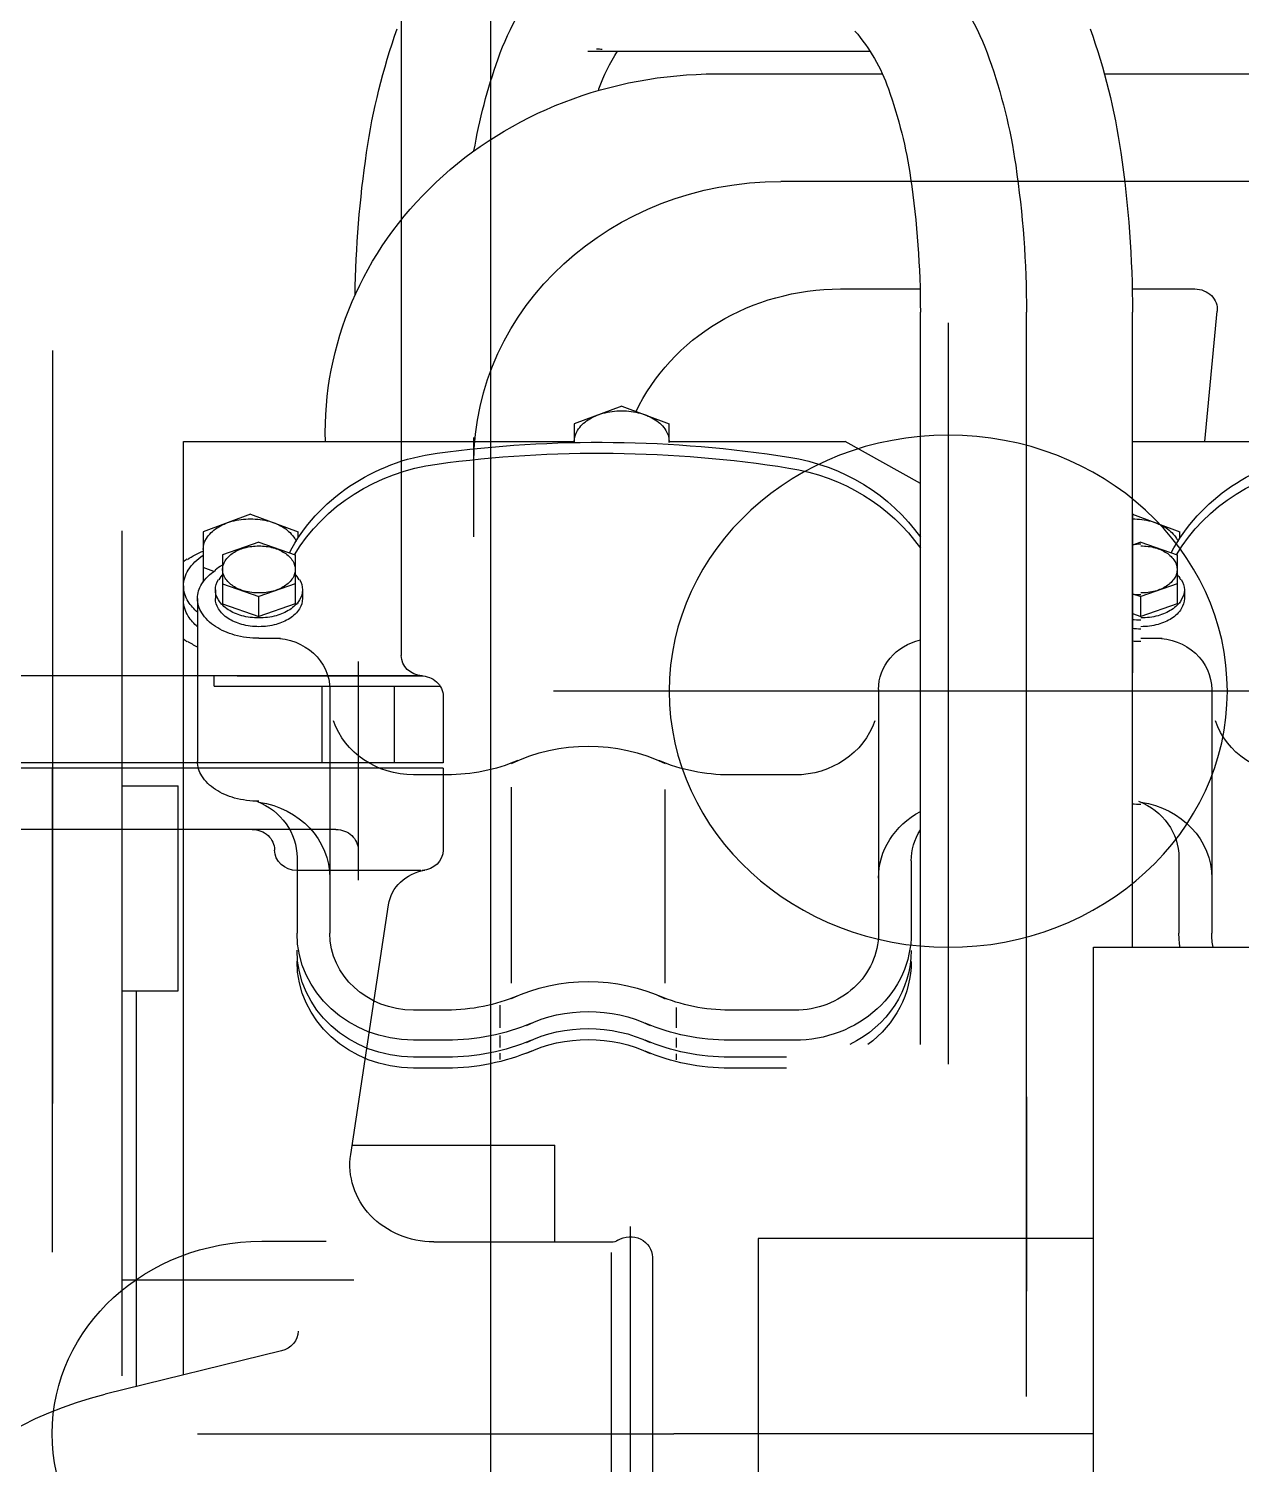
# Model space of a CAD drawing. Header units: millimetres. Extents: x -129 to 3172, y -143 to 919.
# Drawn here: x -51.8197 to -51.6083, y 35.1036 to 35.3538 of the extents above; entities that cross this region are included whole.
import ezdxf

# ---------------------------------------------------------------- set-up
doc = ezdxf.new("R2010")
doc.units = ezdxf.units.MM
doc.header["$LTSCALE"] = 0.1
for name, pattern in [('CENTER', [2, 1.25, -0.25, 0.25, -0.25]), ('CENTER2', [1.125, 0.75, -0.125, 0.125, -0.125]), ('DASHED', [0.75, 0.5, -0.25])]:
    doc.linetypes.add(name, pattern=pattern)
doc.layers.add('E-GENERAL', color=8, linetype='Continuous')

# ---------------------------------------------------------------- blocks, each defined once
blk = doc.blocks.new('AUDIT_I_120515110311-0')
at = {"color": 0}
for points in [[(2.002248993007924, 0.4999973868743838, -0.05539997755449901), (2.005576517139159, 0.492632431304628, -0.0009000682003027), (2.005686578147106, 0.4922910376290023, -0.0334026523157169)], [(1.993003480660718, 0.4235656947848839, -0.0100378947835543), (1.993000000000389, 0.4237390533289729, -0.1332561510788908), (1.993592311336215, 0.4259220427798029, -0.1067562697216357), (1.995489592360169, 0.4279890533289289, -0.0828275296410289), (1.998132695361164, 0.4292664759077526, -0.0713517487531249), (2.001500000000302, 0.4297494609691058, -0.0713517487531202), (2.004867304639446, 0.4292664759077526, -0.0828275296410121), (2.007510407640438, 0.4279890533289289, -0.1067562697216192), (2.009407688664396, 0.4259220427798029, -0.1332561510788481), (2.010000000000218, 0.4237390533289729, -0.1332561510788481)], [(1.993003480660718, 0.4235656947848839, -0.0100378947835543), (1.993000000000389, 0.4237390533289729, -0.1332561510788908), (1.993592311336215, 0.4259220427798029, -0.1067562697216357), (1.995489592360169, 0.4279890533289289, -0.0828275296410289), (1.998132695361164, 0.4292664759077526, -0.0713517487531249), (2.001500000000302, 0.4297494609691058, -0.0713517487531202), (2.004867304639446, 0.4292664759077526, -0.0828275296410121), (2.007510407640438, 0.4279890533289289, -0.1067562697216192), (2.009407688664396, 0.4259220427798029, -0.1332561510788481), (2.010000000000218, 0.4237390533289729, -0.1332561510788481)], [(2.010000000000218, 0.4237390533289729, -0.0100378947835538), (2.009996519339892, 0.4235656947848839, -0.1067562697216194)], [(2.010000000000218, 0.4237390533289729, -0.0100378947835538), (2.009996519339892, 0.4235656947848839, -0.1067562697216194)], [(1.901834009027879, 0.4043108070477503, -0.0335221098749833), (1.902092311336673, 0.40482839981496, -0.1067562697216357), (1.903989592360176, 0.4068954103640863, -0.0828275296410289), (1.90663269536162, 0.40817283294291, -0.0713517487531077), (1.910000000000309, 0.408655818004263, -0.0713517487531202)], [(2.059834009028234, 0.4043108070477503, -0.0335221098749833), (2.06009231133612, 0.40482839981496, -0.1067562697216357), (2.061989592360077, 0.4068954103640863, -0.0828275296410289), (2.064632695361069, 0.40817283294291, -0.0713517487531249), (2.068000000000211, 0.408655818004263, -0.0713517487531202), (2.07136730463935, 0.40817283294291, -0.0828275296410121), (2.074010407640344, 0.4068954103640863, -0.1067562697216192), (2.075907688664301, 0.40482839981496, -0.1332561510788481), (2.076500000000123, 0.4026454103641301, -0.1332561510788481)], [(2.059834009028234, 0.4043108070477503, -0.0335221098749833), (2.06009231133612, 0.40482839981496, -0.1067562697216357), (2.061989592360077, 0.4068954103640863, -0.0828275296410289), (2.064632695361069, 0.40817283294291, -0.0713517487531249), (2.068000000000211, 0.408655818004263, -0.0713517487531202), (2.07136730463935, 0.40817283294291, -0.0828275296410121), (2.074010407640344, 0.4068954103640863, -0.1067562697216192), (2.075907688664301, 0.40482839981496, -0.1332561510788481), (2.076500000000123, 0.4026454103641301, -0.1332561510788481)]]:
    blk.add_lwpolyline(points, format="xyb", dxfattribs=at)
blk = doc.blocks.new('grupo electrogeno')
at = {"layer": 'E-GENERAL'}
for p, q in [((-163.8474861325769, 149.809013657433), (-163.8474861325769, 150.7375850860047)), ((-163.7423697325768, 150.2197279431473), (-163.7423697325768, 149.9831208002903)), ((-163.8008471042572, 150.0338820620091), (-163.8008471042572, 150.1020070620093)), ((-163.8264251552899, 150.0992901149075), (-163.8264251552899, 150.0363514814818)), ((-163.7423697325768, 150.067944562009), (-163.8155447428573, 150.067944562009)), ((-163.7540493325765, 150.0614530236271), (-163.7540493325765, 149.8724088477232)), ((-163.8839505482705, 150.0534774943046), (-163.9147065314789, 150.0610374164246)), ((-163.9092906825767, 149.9907124191519), (-163.9092906825767, 150.0597061829002)), ((-163.9117239325767, 150.0578552762946), (-163.9117239325767, 149.9105338477231)), ((-163.9010176325768, 150.0576726399221), (-163.9010176325768, 149.8949609312464)), ((-163.7540493325765, 150.0092066260864), (-163.7540493325765, 150.0430628089201)), ((-163.8713319825765, 150.0411588477235), (-163.9117239325767, 150.0411588477235)), ((-163.8915639809819, 150.0411196462533), (-163.8717376862059, 150.0411196462533)), ((-163.8873859837817, 150.0343800605381), (-163.8761382467433, 150.0343800605381)), ((-163.7423697325768, 150.0338820620091), (-163.8008471042572, 150.0338820620091)), ((-163.8718673007506, 150.0192271284653), (-163.8652799882319, 149.9757184373661)), ((-163.8716190451167, 150.0175874191523), (-163.8362931825764, 150.0175874191523)), ((-163.8550702253652, 150.0041844910095), (-163.860924011532, 150.0041828152151)), ((-163.8550702253652, 150.0041844910095), (-163.860924011532, 150.0041828152151)), ((-163.7959012325766, 150.0042014296272), (-163.8058252797023, 150.0041985886183)), ((-163.7959012325766, 150.0042014296272), (-163.8058252797023, 150.0041985886183)), ((-163.8550702253652, 150.0022723931516), (-163.860924011532, 150.0022707173577)), ((-163.8550702253652, 150.0022723931516), (-163.860924011532, 150.0022707173577)), ((-163.8458120693955, 150.0026907848704), (-163.8458120693955, 150.0015596466428)), ((-163.8458120693955, 150.0026907848704), (-163.8458120693955, 150.0015596466428)), ((-163.8150785105491, 150.0027521519414), (-163.8150785105491, 150.0016730306768)), ((-163.8150785105491, 150.0027521519414), (-163.8150785105491, 150.0016730306768)), ((-163.7959012325766, 150.0022893317698), (-163.8058252797023, 150.0022864907604)), ((-163.7959012325766, 150.0022893317698), (-163.8058252797023, 150.0022864907604)), ((-163.7676755325766, 149.8742372046144), (-163.7676755325766, 150.0035223609219)), ((-163.8550702253652, 149.9993064516403), (-163.860924011532, 149.999304775846)), ((-163.8550702253652, 149.9993064516403), (-163.860924011532, 149.999304775846)), ((-163.8458120693955, 150.0006044974041), (-163.8458120693955, 149.998499758359)), ((-163.8458120693955, 150.0006044974041), (-163.8458120693955, 149.998499758359)), ((-163.8150785105491, 150.0006044974041), (-163.8150785105491, 149.9988913140553)), ((-163.8150785105491, 150.0006044974041), (-163.8150785105491, 149.9988913140553)), ((-163.7944476215321, 149.9993238063908), (-163.8058252797023, 149.9993205492491)), ((-163.7944476215321, 149.9993238063908), (-163.8058252797023, 149.9993205492491)), ((-163.7725420325767, 150.0000874191518), (-163.7725420325767, 149.8724088477232)), ((-163.8458120693955, 149.9971480071255), (-163.8458120693955, 149.9932144967783)), ((-163.8458120693955, 149.9971480071255), (-163.8458120693955, 149.9932144967783)), ((-163.8150785105491, 149.9971480071255), (-163.8150785105491, 149.9936060524746)), ((-163.8150785105491, 149.9971480071255), (-163.8150785105491, 149.9936060524746)), ((-163.8550684424392, 149.9940653804667), (-163.8609222286059, 149.9940637046724)), ((-163.8550684424392, 149.9940653804667), (-163.8609222286059, 149.9940637046724)), ((-163.7944458386056, 149.9940827352173), (-163.8058234967764, 149.9940794780756)), ((-163.7944458386056, 149.9940827352173), (-163.8058234967764, 149.9940794780756)), ((-163.9117239325767, 149.9907124191519), (-163.9019909325765, 149.9907124191519)), ((-163.9019909325765, 149.9907124191519), (-163.9019909325765, 149.9549981334377)), ((-163.843865469395, 149.9893836330515), (-163.843865469395, 149.9552109668195)), ((-163.843865469395, 149.9893836330515), (-163.843865469395, 149.9552109668195)), ((-163.8170251105486, 149.9893913167818), (-163.8170251105486, 149.9556025225155)), ((-163.8170251105486, 149.9893913167818), (-163.8170251105486, 149.9556025225155)), ((-163.7423697325768, 149.9831208002903), (-163.2995182325769, 149.9831208002903)), ((-163.7355566325767, 149.9831208002903), (-163.7355566325767, 149.8724088477232)), ((-163.8812304435769, 149.9674799403309), (-163.8812304435769, 149.9806708481822)), ((-163.8812304435769, 149.9674799403309), (-163.8812304435769, 149.9806708481822)), ((-163.8755171725769, 149.9381749978956), (-163.8755171725769, 149.9806708481822)), ((-163.8755171725769, 149.9381749978956), (-163.8755171725769, 149.9806708481822)), ((-163.7798417825764, 149.9381749978956), (-163.7798417825764, 149.980689878727)), ((-163.7741285115765, 149.968055995718), (-163.7741285115765, 149.980689878727)), ((-163.7274490435766, 149.9674799403309), (-163.7274490435766, 149.9806708481822)), ((-163.7217357725766, 149.9381749978956), (-163.7217357725766, 149.9806708481822)), ((-163.8851520877414, 149.9661588477236), (-163.8851520877414, 149.9661588477236)), ((-163.8557591825768, 149.9518731334374), (-163.8557591825768, 149.9661588477236)), ((-163.9117239325767, 149.9549981334377), (-163.9019909325765, 149.9549981334377)), ((-163.8550684424392, 149.9530522813328), (-163.8609222286059, 149.9530506055389)), ((-163.8550684424392, 149.9530522813328), (-163.8609222286059, 149.9530506055389)), ((-163.7944458386056, 149.9530696360838), (-163.8058234967764, 149.9530663789417)), ((-163.7944458386056, 149.9530696360838), (-163.8058234967764, 149.9530663789417)), ((-163.9092906825767, 149.9508867048663), (-163.9010176325768, 149.9508867048663)), ((-163.8985843825767, 149.9223016277234), (-163.8985843825767, 149.9507078555827)), ((-163.8985843825767, 149.9223016277234), (-163.8985843825767, 149.9507078555827)), ((-163.8557591825768, 149.9393731334377), (-163.8557591825768, 149.9509802762948)), ((-163.8956950899415, 149.9375874191521), (-163.8956950899415, 149.935801704866)), ((-163.8956950899415, 149.9375874191521), (-163.8562807724744, 149.9375874191521)), ((-163.7043291963743, 149.9384779431473), (-163.8365195210526, 149.9384779431473)), ((-163.8596523825768, 149.935801704866), (-163.9881279825764, 149.935801704866)), ((-163.8916592443029, 149.935801704866), (-163.8596523825768, 149.935801704866)), ((-163.7355566325767, 149.9075169390484), (-163.7355566325767, 149.9352694397895)), ((-163.8630589325765, 149.7099088477234), (-163.8630589325765, 149.9322442408383)), ((-163.8878780825767, 149.9292464264672), (-163.8852501725767, 149.9292464264672)), ((-163.8878780825767, 149.9292464264672), (-163.884145994847, 149.9292464264672)), ((-163.8878780825767, 149.9292464264672), (-163.8867680498543, 149.9292464264672)), ((-163.8878780825767, 149.9292464264672), (-163.8867680498543, 149.9292464264672)), ((-163.8878780825767, 149.9292464264672), (-163.884145994847, 149.9292464264672)), ((-163.8878780825767, 149.9292464264672), (-163.8852501725767, 149.9292464264672)), ((-163.7340966825768, 149.9292464264672), (-163.7314687725768, 149.9292464264672)), ((-163.7340966825768, 149.9292464264672), (-163.7303645948471, 149.9292464264672)), ((-163.7340966825768, 149.9292464264672), (-163.7329866498544, 149.9292464264672)), ((-163.8942045325767, 149.9232486457339), (-163.8878780825767, 149.925458354425)), ((-163.8942045325767, 149.9232486457339), (-163.8878780825767, 149.925458354425)), ((-163.8878780825767, 149.925458354425), (-163.8878780825767, 149.9219859550532)), ((-163.8815516325768, 149.9232486457339), (-163.8878780825767, 149.925458354425)), ((-163.8815516325768, 149.9232486457339), (-163.8878780825767, 149.925458354425)), ((-163.8878780825767, 149.925458354425), (-163.8878780825767, 149.9219859550532)), ((-163.7355566325767, 149.92494842165), (-163.7340966825768, 149.925458354425)), ((-163.7340966825768, 149.925458354425), (-163.7340966825768, 149.9219859550532)), ((-163.7277702325764, 149.9232486457339), (-163.7340966825768, 149.925458354425)), ((-163.9010176325768, 149.9201079944399), (-163.9010176325768, 149.9226333758013)), ((-163.9010176325768, 149.9201079944399), (-163.9010176325768, 149.9226333758013)), ((-163.8954698225766, 149.9207804132703), (-163.8954698225766, 149.9223016277234)), ((-163.8954698225766, 149.9207804132703), (-163.8954698225766, 149.9223016277234)), ((-163.8942045325767, 149.9147254836392), (-163.8942045325767, 149.9232486457339)), ((-163.8942045325767, 149.9147254836392), (-163.8942045325767, 149.9232486457339)), ((-163.8942045325767, 149.919776246362), (-163.8878780825767, 149.9219859550532)), ((-163.8942045325767, 149.919776246362), (-163.8878780825767, 149.9219859550532)), ((-163.8815516325768, 149.919776246362), (-163.8878780825767, 149.9219859550532)), ((-163.8815516325768, 149.919776246362), (-163.8878780825767, 149.9219859550532)), ((-163.8815516325768, 149.9147254836392), (-163.8815516325768, 149.9232486457339)), ((-163.8815516325768, 149.9147254836392), (-163.8815516325768, 149.9232486457339)), ((-163.8810649825767, 149.9232063073588), (-163.8810649825767, 149.9229270818471)), ((-163.8810649825767, 149.9232063073588), (-163.8810649825767, 149.9229270818471)), ((-163.8802863425769, 149.9207804132703), (-163.8802863425769, 149.9223016277234)), ((-163.8802863425769, 149.9207804132703), (-163.8802863425769, 149.9223016277234)), ((-163.7355566325767, 149.9214760222781), (-163.7340966825768, 149.9219859550532)), ((-163.7277702325764, 149.919776246362), (-163.7340966825768, 149.9219859550532)), ((-163.7277702325764, 149.9147254836392), (-163.7277702325764, 149.9232486457339)), ((-163.7272835825768, 149.9232063073588), (-163.7272835825768, 149.9229270818471)), ((-163.7265049425765, 149.9207804132703), (-163.7265049425765, 149.9223016277234)), ((-163.8976110825765, 149.9106962281179), (-163.8976110825765, 149.919443517368)), ((-163.8976110825765, 149.9106962281179), (-163.8976110825765, 149.919443517368)), ((-163.8957444396228, 149.9175919243074), (-163.8976110825765, 149.9168928539553)), ((-163.8957444396228, 149.9175919243074), (-163.8976110825765, 149.9168928539553)), ((-163.8878780825767, 149.9125157749479), (-163.8942045325767, 149.9147254836392)), ((-163.8878780825767, 149.9125157749479), (-163.8942045325767, 149.9147254836392)), ((-163.8878780825767, 149.9125157749479), (-163.8815516325768, 149.9147254836392)), ((-163.8878780825767, 149.9125157749479), (-163.8815516325768, 149.9147254836392)), ((-163.7340966825768, 149.9125157749479), (-163.7277702325764, 149.9147254836392)), ((-163.8810649825767, 149.9118005596763), (-163.8810649825767, 149.9106962281179)), ((-163.8810649825767, 149.9118005596763), (-163.8810649825767, 149.9106962281179)), ((-163.8504060325766, 149.9115842023256), (-163.8504060325766, 149.894248133438)), ((-163.8504060325766, 149.9115842023256), (-163.8504060325766, 149.894248133438)), ((-163.7340966825768, 149.9125157749479), (-163.7355566325767, 149.9130257077231)), ((-163.7272835825768, 149.9118005596763), (-163.7272835825768, 149.9106962281179)), ((-163.8893380325766, 149.9075979151994), (-163.8976110825765, 149.9106962281179)), ((-163.8893380325766, 149.9075979151994), (-163.8976110825765, 149.9106962281179)), ((-163.8893380325766, 149.9075979151994), (-163.8810649825767, 149.9106962281179)), ((-163.8893380325766, 149.9075979151994), (-163.8810649825767, 149.9106962281179)), ((-163.7355566325767, 149.9075979151994), (-163.7272835825768, 149.9106962281179)), ((-163.7725420325767, 149.9022902687026), (-163.7856815825767, 149.8949609312464)), ((-163.9010176325768, 149.8949609312464), (-163.8328866325766, 149.8949609312464)), ((-163.9010176325768, 149.8949609312464), (-163.8328866325766, 149.8949609312464)), ((-163.8328866325766, 149.8918626183279), (-163.8328866325766, 149.8951157156607)), ((-163.8328866325766, 149.8918626183279), (-163.8328866325766, 149.8951157156607)), ((-163.8163405325768, 149.8951157156607), (-163.8163405325768, 149.8918626183279)), ((-163.8163405325768, 149.8951157156607), (-163.8163405325768, 149.8918626183279)), ((-163.8163405325768, 149.8949609312464), (-163.7856815825767, 149.8949609312464)), ((-163.8163405325768, 149.8949609312464), (-163.7856815825767, 149.8949609312464)), ((-163.7355566325767, 149.8949609312464), (-163.6791052325767, 149.8949609312464)), ((-163.7229438100686, 149.8949609312464), (-163.7207766980867, 149.872237975376)), ((-163.8246135825767, 149.8887643054094), (-163.8328866325766, 149.8918626183279)), ((-163.8246135825767, 149.8887643054094), (-163.8328866325766, 149.8918626183279)), ((-163.8246135825767, 149.8887643054094), (-163.8163405325768, 149.8918626183279)), ((-163.8246135825767, 149.8887643054094), (-163.8163405325768, 149.8918626183279)), ((-163.7864770569543, 149.8683552762947), (-163.7725930963761, 149.8683552762947)), ((-163.7355994185179, 149.8683552762947), (-163.724655083285, 149.8683552762947)), ((-163.0897720825767, 149.849605276295), (-163.7968745325768, 149.849605276295)), ((-163.0741995657821, 149.849605276295), (-163.7968745325768, 149.849605276295)), ((-163.8081808277312, 149.8308552762948), (-163.7791641776539, 149.8308552762948)), ((-163.7404604362294, 149.8308552762948), (-163.6301963022868, 149.8308552762948)), ((-163.8305445781884, 149.826873133438), (-163.7813513776827, 149.826873133438))]:
    blk.add_line(p, q, dxfattribs=at)
at = {"layer": 'E-GENERAL', "linetype": 'CENTER2'}
for p, q in [((-163.9238901825765, 150.6362481334376), (-163.9238901825765, 149.9518731334374)), ((-163.9238901825765, 149.9103552762951), (-163.9238901825765, 150.5947302762948)), ((-163.8803440578412, 149.969730276295), (-163.8812588877415, 149.969730276295))]:
    blk.add_line(p, q, dxfattribs=at)
at = {"layer": 'E-GENERAL', "linetype": 'CENTER'}
for p, q in [((-163.8231536325764, 150.0317686360759), (-163.8231536325764, 150.1033179342778)), ((-163.8986194013407, 150.067944562009), (-163.8155447428573, 150.067944562009)), ((-163.8705525877415, 149.9505985818788), (-163.8705525877415, 149.9714322111928)), ((-163.8705525877415, 149.9332944598387), (-163.8705525877415, 149.9541280891531)), ((-163.9238901825765, 149.6541052762949), (-163.9238901825765, 149.9509802762948))]:
    blk.add_line(p, q, dxfattribs=at)
at = {"layer": 'E-GENERAL', "linetype": 'Continuous'}
for p, q in [((-163.8192604325765, 150.0371409905806), (-163.8192604325765, 150.0987481334377)), ((-163.8574066088081, 150.0344624191519), (-163.8263817034849, 150.0344624191519)), ((-163.8362931825764, 150.0344624191519), (-163.8362931825764, 150.0175874191523)), ((-163.8596523825768, 149.969730276295), (-163.8812588877415, 149.969730276295)), ((-163.8744457877419, 149.9625874191523), (-163.9733345774116, 149.9625874191523)), ((-163.8557591825768, 149.9518731334374), (-163.9918027477555, 149.9518731334374)), ((-163.8557591825768, 149.9518731334374), (-163.9918027477555, 149.9518731334374)), ((-163.8557591825768, 149.9509802762948), (-163.9918027477555, 149.9509802762948))]:
    blk.add_line(p, q, dxfattribs=at)
at = {"layer": 'E-GENERAL', "linetype": 'DASHED'}
for p, q in [((-163.8768790377415, 149.9509802762948), (-163.8768790377415, 149.9375874191521)), ((-163.8642261377416, 149.9509802762948), (-163.8642261377416, 149.9375874191521))]:
    blk.add_line(p, q, dxfattribs=at)
at = {"layer": 'E-GENERAL'}
for centre, major_axis, ratio, start_param, end_param in [((-163.8985843825767, 150.116233177927), (0.0622911999999758, 3.739999999999965e-14), 0.9173503984970456, 3.141592653589139, 4.450589592638134), ((-163.8873859837817, 150.0679033827021), (-0.0365436393977632, 2.9e-14), 0.9173503984967024, -1.570796326794166, 1.570796326795625), ((-163.8849581825766, 150.050027759211), (0.0038932000000216, 9.24e-14), 0.9173503984910446, -2.5864e-11, 1.308996939025409), ((-163.8231536325764, 150.0371409905806), (-0.0038931999999932, 9.11e-14), 0.9173503984964556, 0.9851107833880725, 3.141592653615301), ((-163.8574066088081, 150.0210695620092), (0.0145994999999751, 8.519999999999999e-14), 0.9173503984988588, 1.570796326789543, 3.279598677178722), ((-163.8263817034849, 150.0326767048662), (0.0013158984249033, 0.0013158984249033), 0.9999999999717822, 0.1593444436269714, 0.7853981634115571), ((-163.8609176725766, 149.9855488875513), (0.0203127710000217, 8.7e-15), 0.9173503984952178, 1.571108394213183, 3.141592653589325), ((-163.8609176725766, 149.9855488875513), (0.0203127710000217, 8.7e-15), 0.9173503984952178, 1.571108394213183, 3.141592653589325), ((-163.855059330381, 149.9721577068546), (0.0349122709997152, 6.868e-13), 0.9173503985042192, 1.135863864518261, 1.571108394195847), ((-163.855059330381, 149.9721577068546), (0.0349122709997152, 6.868e-13), 0.9173503985042192, 1.135863864518261, 1.571108394195847), ((-163.8058143847177, 149.9721718044634), (-0.0349122709998997, 6.787999999999997e-13), 0.917350398499369, -1.570484259358063, -1.135239729562244), ((-163.8058143847177, 149.9721718044634), (-0.0349122709998997, 6.787999999999997e-13), 0.917350398499369, -1.570484259358063, -1.135239729562244), ((-163.8609176725766, 149.9836367896935), (0.0203127710000217, 8.7e-15), 0.9173503984952178, 1.571108394213183, 3.141592653589325), ((-163.8609176725766, 149.9836367896935), (0.0203127710000217, 8.7e-15), 0.9173503984952178, 1.571108394213183, 3.141592653589325), ((-163.855059330381, 149.9702456089972), (0.0349122710000166, 3.021000000000002e-13), 0.9173503984962992, 1.135863864532379, 1.571108394205948), ((-163.855059330381, 149.9702456089972), (0.0349122710000166, 3.021000000000002e-13), 0.9173503984962992, 1.135863864532379, 1.571108394205948), ((-163.830453382577, 150.0207415551405), (-0.0234857289999767, 1.73e-13), 0.9173503984983238, 1.093551307462425, 2.048665481215329), ((-163.830453382577, 150.0207415551405), (-0.0234857289999767, 1.73e-13), 0.9173503984983238, 1.093551307462425, 2.048665481215329), ((-163.8058143847177, 149.9702597066059), (0.03491227100020099, 5.19e-13), 0.9173503984922688, 1.571108394200251, 2.00635292399206), ((-163.8058143847177, 149.9702597066059), (0.03491227100020099, 5.19e-13), 0.9173503984922688, 1.571108394200251, 2.00635292399206), ((-163.8609176725766, 149.9806708481822), (-0.0203127710000217, 6.559999999999999e-14), 0.9173503984966171, -1.570484259373252, 3.5212e-12), ((-163.8609176725766, 149.9806708481822), (-0.0203127710000217, 6.559999999999999e-14), 0.9173503984966171, -1.570484259373252, 3.5212e-12), ((-163.855059330381, 149.9672796674854), (-0.034912271000318, 8.937000000000001e-13), 0.9173503984891922, 4.277456518157602, 4.712701047827164), ((-163.855059330381, 149.9672796674854), (-0.034912271000318, 8.937000000000001e-13), 0.9173503984891922, 4.277456518157602, 4.712701047827164), ((-163.855059330381, 149.9672796674854), (-0.034912271000318, 8.937000000000001e-13), 0.9173503984891922, 4.277456518157602, 4.712701047827164), ((-163.855059330381, 149.9672796674854), (-0.034912271000318, 8.937000000000001e-13), 0.9173503984891922, 4.277456518157602, 4.712701047827164), ((-163.830453382577, 150.0188294572831), (-0.0234857289999767, 1.73e-13), 0.9173503984983238, 1.093551307462425, 2.048665481215329), ((-163.830453382577, 150.0188294572831), (-0.0234857289999767, 1.73e-13), 0.9173503984983238, 1.093551307462425, 2.048665481215329), ((-163.8058143847177, 149.9672937650943), (0.0349122710001867, 5.203e-13), 0.9173503984918296, 1.571108394200216, 2.006352923992213), ((-163.8058143847177, 149.9672937650943), (0.0349122710001867, 5.203e-13), 0.9173503984918296, 1.571108394200216, 2.006352923992213), ((-163.7944412825767, 149.980689878727), (-0.0203127710000217, 4.74e-14), 0.9173503984952178, 3.141592653592335, 4.712701047805508), ((-163.7944412825767, 149.9836558202384), (-0.0203127710000217, 1.919e-13), 0.91735039849726, 3.141592653600087, 4.221280783222352), ((-163.7944412825767, 149.985567918096), (-0.0203127710000217, 2.401e-13), 0.9173503984967252, 3.141592653602678, 4.034976279638865), ((-163.830453382577, 150.0158635157714), (0.0234857290000272, 2.24e-14), 0.9173503984951393, 4.235143961045699, 5.190258134796374), ((-163.830453382577, 150.0158635157714), (0.0234857290000272, 2.24e-14), 0.9173503984951393, 4.235143961045699, 5.190258134796374), ((-163.8609176725766, 149.9806708481822), (-0.0145995000000028, 4.749999999999999e-14), 0.9173503984973066, -1.570484259372479, 3.5456e-12), ((-163.8609176725766, 149.9806708481822), (-0.0145995000000028, 4.749999999999999e-14), 0.9173503984973066, -1.570484259372479, 3.5456e-12), ((-163.855059330381, 149.9672796674854), (-0.0291990000001695, 3.933e-13), 0.9173503984921536, 4.277456518144384, 4.7127010478155), ((-163.855059330381, 149.9672796674854), (-0.0291990000001695, 3.933e-13), 0.9173503984921536, 4.277456518144384, 4.7127010478155), ((-163.8058143847177, 149.9672937650943), (0.0291990000000802, 1.317e-13), 0.9173503984939873, 1.571108394210186, 2.006352924003053), ((-163.8058143847177, 149.9672937650943), (0.0291990000000802, 1.317e-13), 0.9173503984939873, 1.571108394210186, 2.006352924003053), ((-163.7944412825767, 149.980689878727), (0.0145995000000028, 1.345e-13), 0.91735039849536, -1.00391e-11, 1.571108394203929), ((-163.830453382577, 150.0158635157714), (-0.0291990000000381, 4.609999999999997e-14), 0.9173503984953448, 1.09355130745781, 2.048665481208542), ((-163.830453382577, 150.0158635157714), (-0.0291990000000381, 4.609999999999997e-14), 0.9173503984953448, 1.09355130745781, 2.048665481208542), ((-163.7071362725768, 149.9806708481822), (-0.0203127709999933, 1.1775e-12), 0.9173503984387312, -0.1318597998344206, 6.31897e-11), ((-163.7071362725768, 149.9806708481822), (-0.0145995000000028, 2.966e-13), 0.9173503984579496, -0.1839656724824246, 2.21492e-11), ((-163.8575676191962, 149.9767010685891), (0.0077864000000027, 3.379999999999996e-14), 0.9173503984957896, 3.279598677178931, 4.532931158880858), ((-163.8901166725764, 149.9710455114689), (-0.0145994999999744, 3.41e-14), 0.9173503984980512, 1.724736947010174, 3.141592653592342), ((-163.8901166725764, 149.9710455114689), (-0.0145994999999744, 3.41e-14), 0.9173503984980512, 1.724736947010174, 3.141592653592342), ((-163.8812588877415, 149.9661588477236), (0.0038932000000216, 6.22e-14), 0.9173503984931802, 1.570796326780248, 3.141592653572387), ((-163.8596523825768, 149.9661588477236), (0.0038932000000216, 1.059e-13), 0.917350398497306, -2.96452e-11, 1.508255564948313), ((-163.765242282577, 149.9710455114689), (0.0145994999999744, 4.948999999999998e-13), 0.9173503984950968, 3.141592653552844, 4.188790204708087), ((-163.7363352725769, 149.9710455114689), (-0.0145994999999744, 3.41e-14), 0.9173503984980512, 1.724736947010174, 3.141592653592342), ((-163.8929100435766, 149.9674799403309), (0.0116795999999795, 1.852e-13), 0.9173503985020784, -1.162116037266994, -1.72891e-11), ((-163.8929100435766, 149.9674799403309), (0.0116795999999795, 1.852e-13), 0.9173503985020784, -1.162116037266994, -1.72891e-11), ((-163.7624489115767, 149.968055995718), (-0.0116795999999795, 1.532e-13), 0.9173503985049669, 1.42986e-11, 0.5273043667301156), ((-163.7391286435768, 149.9674799403309), (0.0116796000000079, 1.595e-13), 0.9173503985003292, -1.162116037263372, -1.48825e-11), ((-163.8890452877413, 149.9661588477236), (-0.0038931999999932, 4.900000000000001e-14), 0.9173503984925766, 1.570796326806449, 3.141592653603522), ((-163.8744457877419, 149.9661588477236), (-0.0038932000000216, 1.172e-13), 0.9173503984858792, 1.570796326822509, 3.141592653622605), ((-163.8889608513717, 149.9472018490623), (-0.0112370754492424, 5.025e-13), 0.9173503985025095, -1.2858722000739, -0.9553166180222024), ((-163.8889608513717, 149.9472018490623), (-0.0112370754492424, 5.025e-13), 0.9173503985025095, -1.2858722000739, -0.9553166180222024), ((-163.8878780825774, 149.943810584525), (-0.0150891849217264, 6.976000000000017e-13), 0.9173503985066424, -1.570796326793925, -1.285872200168624), ((-163.8878780825774, 149.943810584525), (-0.0150891849217264, 6.976000000000017e-13), 0.9173503985066424, -1.570796326793925, -1.285872200168624), ((-163.7340966825771, 149.9438105845265), (-0.0102002643932229, 0.0102002643932229), 0.9999999999784565, -0.7853981634246462, -0.6798230473028469), ((-163.8906160297553, 149.9493491605988), (0.0083702223946188, 1.651e-12), 0.917350398507336, 2.186276035251495, 2.611689863612493), ((-163.8906160297553, 149.9493491605988), (0.0083702223946188, 1.651e-12), 0.917350398507336, 2.186276035251495, 2.611689863612493), ((-163.8931444392092, 149.9507078555825), (-0.0054399433674917, 4.569e-13), 0.9173503984632052, -0.5299027897158191, 5.168e-11), ((-163.8931444392092, 149.9507078555825), (-0.0054399433674917, 4.569e-13), 0.9173503984632052, -0.5299027897158191, 5.168e-11), ((-163.8609176725766, 149.9396577490479), (0.0145995000000024, 9.21e-14), 0.91735039849733, 1.571108394208534, 2.839181871874227), ((-163.8609176725766, 149.9396577490479), (0.0145995000000024, 9.21e-14), 0.91735039849733, 1.571108394208534, 2.839181871874227), ((-163.855059330381, 149.9262665683511), (-0.0291990000001695, 3.933e-13), 0.9173503984921536, 4.277456518144384, 4.7127010478155), ((-163.855059330381, 149.9262665683511), (-0.0291990000001695, 3.933e-13), 0.9173503984921536, 4.277456518144384, 4.7127010478155), ((-163.8058143847177, 149.9262806659599), (0.0291990000000944, 1.302e-13), 0.917350398494516, 1.571108394210235, 2.006352924002876), ((-163.8058143847177, 149.9262806659599), (0.0291990000000944, 1.302e-13), 0.917350398494516, 1.571108394210235, 2.006352924002876), ((-163.7944412825767, 149.9396767795927), (-0.0145995000000403, 1.439e-13), 0.9173503984949452, 3.443110463680673, 4.712701047811216), ((-163.7071362725768, 149.9396577490479), (0.0145995000000024, 9.21e-14), 0.91735039849733, 1.571108394208534, 2.839181871874227), ((-163.830453382577, 149.9748504166379), (-0.0291989999999224, 4.66e-14), 0.9173503984999528, 1.093551307455776, 2.048665481210608), ((-163.830453382577, 149.9748504166379), (-0.0291989999999224, 4.66e-14), 0.9173503984999528, 1.093551307455776, 2.048665481210608), ((-163.8596523825768, 149.9393731334377), (-0.0038932000000216, 1.172e-13), 0.9173503984858792, 1.570796326822509, 3.141592653622605), ((-163.8852501725767, 149.9381749978956), (0.0097330000000113, 1.308e-13), 0.9173503984971982, 4.712388980372358, 6.283185307164932), ((-163.8852501725767, 149.9381749978956), (0.0097330000000113, 1.308e-13), 0.9173503984971982, 4.712388980372358, 6.283185307164932), ((-163.7701087825766, 149.9381749978956), (0.0097330000000113, 2.75e-14), 0.9173503984957412, 3.141592653586712, 4.459708725171407), ((-163.7314687725768, 149.9381749978956), (-0.0097329999999829, 3.37e-14), 0.9173503984998771, 1.570796326798074, 3.141592653593568), ((-163.8591657325766, 149.9322442408383), (-0.0038931999999932, 4.62999999999998e-14), 0.9173503985037608, -1.508255564969206, 1.29665e-11), ((-163.8933205011996, 149.9206570921893), (0.0082301915438675, 0.0082301915438675), 0.9999999999706092, 1.442087869764879, 1.51237901520278), ((-163.8933205011996, 149.9206570921893), (0.0082301915438675, 0.0082301915438675), 0.9999999999706092, 1.442087869764879, 1.51237901520278), ((-163.8909129690059, 149.9175337299525), (0.0163448370199321, 9.8325e-12), 0.9173503984611532, 2.059348370994734, 2.186276034876879), ((-163.8909129690059, 149.9175337299525), (0.0163448370199321, 9.8325e-12), 0.9173503984611532, 2.059348370994734, 2.186276034876879), ((-163.8889608513704, 149.9187956212032), (0.0112370754500355, 7.914e-13), 0.9173503984859352, 1.855720453510826, 2.186276035554547), ((-163.8889608513704, 149.9187956212032), (0.0112370754500355, 7.914e-13), 0.9173503984859352, 1.855720453510826, 2.186276035554547), ((-163.8878780825774, 149.9154043566661), (0.0150891849224639, 1.165200000000001e-12), 0.917350398463692, 1.57079632668262, 1.855720453293606), ((-163.8878780825774, 149.9154043566661), (0.0150891849224639, 1.165200000000001e-12), 0.917350398463692, 1.57079632668262, 1.855720453293606), ((-163.7340966825725, 149.9154043566673), (0.0102002643976813, 0.0102002643976813), 0.9999999999415138, 0.7853981637387906, 0.8909732798586658), ((-163.8923248840452, 149.9211511630936), (-0.0091311517011912, 2.372e-12), 0.9173503984931465, -0.8154919594040613, -0.5299027894328228), ((-163.8923248840452, 149.9211511630936), (-0.0091311517011912, 2.372e-12), 0.9173503984931465, -0.8154919594040613, -0.5299027894328228), ((-163.8906160297563, 149.9209429327397), (0.0083702223937815, 5.825e-13), 0.9173503985003044, 2.18627603528962, 2.611689863658522), ((-163.8906160297563, 149.9209429327397), (0.0083702223937815, 5.825e-13), 0.9173503985003044, 2.18627603528962, 2.611689863658522), ((-163.8886458640867, 149.9198155503713), (0.0079681080469674, 8.09e-14), 0.917350398493623, 1.855720453294193, 2.186276035341724), ((-163.8886458640867, 149.9198155503713), (0.0079681080469674, 8.09e-14), 0.917350398493623, 1.855720453294193, 2.186276035341724), ((-163.887878082576, 149.9174108355194), (-0.0106996038530127, 6.257000000000003e-13), 0.9173503985357144, -1.570796326672188, -1.285872200036917), ((-163.887878082576, 149.9174108355194), (-0.0106996038530127, 6.257000000000003e-13), 0.9173503985357144, -1.570796326672188, -1.285872200036917), ((-163.8878780825772, 149.917410835518), (-0.0106996038551469, 5.065e-13), 0.9173503984855551, 4.427464853762826, 4.712388980380299), ((-163.8878780825772, 149.917410835518), (-0.0106996038551469, 5.065e-13), 0.9173503984855551, 4.427464853762826, 4.712388980380299), ((-163.8871103010665, 149.9198155503725), (0.0079681080455089, 1.582e-12), 0.9173503985144212, 0.9553166179577696, 1.2858722000208), ((-163.8871103010665, 149.9198155503725), (0.0079681080455089, 1.582e-12), 0.9173503985144212, 0.9553166179577696, 1.2858722000208), ((-163.7340966825771, 149.9174108355202), (-0.007232914752214001, 0.007232914752214001), 0.9999999999860032, -0.7853981634247162, -0.6363646570956139), ((-163.7340966825776, 149.9174108355194), (0.0106996038528206, 9.514e-13), 0.9173503985521864, 1.285872200003731, 1.570796326644259), ((-163.7333289010668, 149.9198155503713), (-0.0079681080469674, 8.100000000000001e-14), 0.9173503984936227, 4.096909271837865, 4.427464853885394), ((-163.8950831489018, 149.9226333758009), (0.0059344836749631, 5.479e-13), 0.9173503985090788, 2.611689863682864, 3.141592653421275), ((-163.8950831489018, 149.9226333758009), (0.0059344836749631, 5.479e-13), 0.9173503985090788, 2.611689863682864, 3.141592653421275), ((-163.8923248840452, 149.9186257817322), (-0.009131151701395, 1.584e-13), 0.917350398494381, -0.8154919596431884, -0.5299027896871547), ((-163.8923248840452, 149.9186257817322), (-0.009131151701395, 1.584e-13), 0.917350398494381, -0.8154919596431884, -0.5299027896871547), ((-163.8931444392084, 149.9223016277234), (-0.0054399433683159, 9.300000000000001e-14), 0.9173503984790428, -0.5299027897360631, 2.43345e-11), ((-163.8931444392084, 149.9223016277234), (-0.0054399433683159, 9.300000000000001e-14), 0.9173503984790428, -0.5299027897360631, 2.43345e-11), ((-163.8916124081882, 149.9223016277229), (0.0038574143884205, 2.981e-13), 0.9173503985097968, 2.61168986364821, 3.141592653385076), ((-163.8916124081882, 149.9223016277229), (0.0038574143884205, 2.981e-13), 0.9173503985097968, 2.61168986364821, 3.141592653385076), ((-163.8898195360305, 149.921338189464), (-0.0059352486059006, 5.942e-13), 0.9173503984963058, -0.9553166178073954, -0.5299027894232924), ((-163.8898195360305, 149.921338189464), (-0.0059352486059006, 5.942e-13), 0.9173503984963058, -0.9553166178073954, -0.5299027894232924), ((-163.8898195360315, 149.9198169750111), (0.0059352486052616, 9.746e-13), 0.9173503984960518, 2.186276035404917, 2.611689863766748), ((-163.8898195360315, 149.9198169750111), (0.0059352486052616, 9.746e-13), 0.9173503984960518, 2.186276035404917, 2.611689863766748), ((-163.8886458640867, 149.9182943359183), (0.0079681080469674, 8.09e-14), 0.917350398493623, 1.855720453294193, 2.186276035341724), ((-163.8886458640867, 149.9182943359183), (0.0079681080469674, 8.09e-14), 0.917350398493623, 1.855720453294193, 2.186276035341724), ((-163.887878082576, 149.9158896210664), (-0.0106996038530127, 6.257000000000003e-13), 0.9173503985357144, -1.570796326672188, -1.285872200036917), ((-163.887878082576, 149.9158896210664), (-0.0106996038530127, 6.257000000000003e-13), 0.9173503985357144, -1.570796326672188, -1.285872200036917), ((-163.8878780825772, 149.915889621065), (-0.0106996038551469, 5.065e-13), 0.9173503984855551, 4.427464853762826, 4.712388980380299), ((-163.8878780825772, 149.915889621065), (-0.0106996038551469, 5.065e-13), 0.9173503984855551, 4.427464853762826, 4.712388980380299), ((-163.8871103010665, 149.9182943359194), (0.0079681080455089, 1.582e-12), 0.9173503985144212, 0.9553166179577696, 1.2858722000208), ((-163.8871103010665, 149.9182943359194), (0.0079681080455089, 1.582e-12), 0.9173503985144212, 0.9553166179577696, 1.2858722000208), ((-163.8859366291228, 149.921338189463), (0.005935248606453, 2.7778e-12), 0.9173503984939224, 0.5299027891688862, 0.9553166175767636), ((-163.8859366291228, 149.921338189463), (0.005935248606453, 2.7778e-12), 0.9173503984939224, 0.5299027891688862, 0.9553166175767636), ((-163.8859366291218, 149.9198169750101), (0.005935248605814, 1.2089e-12), 0.9173503984936691, 0.5299027895686536, 0.9553166179542572), ((-163.8859366291218, 149.9198169750101), (0.005935248605814, 1.2089e-12), 0.9173503984936691, 0.5299027895686536, 0.9553166179542572), ((-163.884143756965, 149.9223016277237), (0.0038574143881931, 1.499e-13), 0.91735039847082, -1.30713e-10, 0.5299027896323745), ((-163.884143756965, 149.9223016277237), (0.0038574143881931, 1.499e-13), 0.91735039847082, -1.30713e-10, 0.5299027896323745), ((-163.7340966825771, 149.9158896210672), (-0.007232914752214001, 0.007232914752214001), 0.9999999999860032, -0.7853981634247162, -0.6363646570956139), ((-163.7340966825776, 149.9158896210664), (0.0106996038528206, 9.514e-13), 0.9173503985521864, 1.285872200003731, 1.570796326644259), ((-163.7333289010668, 149.9182943359183), (-0.0079681080469674, 8.100000000000001e-14), 0.9173503984936227, 4.096909271837865, 4.427464853885394), ((-163.7321552291229, 149.921338189463), (0.0059352486065825, 1.1102e-12), 0.9173503984915736, 0.5299027894638872, 0.955316617855808), ((-163.7321552291219, 149.9198169750101), (-0.005935248605943498, 4.587e-13), 0.9173503984913204, 3.671495443453453, 4.096909271823098), ((-163.730362356965, 149.9223016277229), (-0.0038574143884205, 2.981e-13), 0.9173503985097972, 3.141592653794511, 3.671495443531371), ((-163.8950831489018, 149.9201079944395), (0.0059344836749631, 7.273000000000001e-13), 0.9173503985267296, 2.611689863655139, 3.141592653383109), ((-163.8950831489018, 149.9201079944395), (0.0059344836749631, 7.273000000000001e-13), 0.9173503985267296, 2.611689863655139, 3.141592653383109), ((-163.8931444392084, 149.9223016277233), (-0.0054399433683159, 1.0775e-12), 0.9173503985372488, 2.15908e-10, 0.5299027899334421), ((-163.8931444392084, 149.9223016277233), (-0.0054399433683159, 1.0775e-12), 0.9173503985372488, 2.15908e-10, 0.5299027899334421), ((-163.8916124081873, 149.9207804132701), (0.0038574143892447, 1.489e-13), 0.9173503985107316, 2.611689863741662, 3.141592653483451), ((-163.8916124081873, 149.9207804132701), (0.0038574143892447, 1.489e-13), 0.9173503985107316, 2.611689863741662, 3.141592653483451), ((-163.8878780825775, 149.9131752048298), (-0.0089163365451198, 3.2e-13), 0.9173503985269321, 4.712388980325171, 4.997313106955908), ((-163.8878780825775, 149.9131752048298), (-0.0089163365451198, 3.2e-13), 0.9173503985269321, 4.712388980325171, 4.997313106955908), ((-163.8878780825759, 149.9131752048298), (0.0089163365451198, 3.2e-13), 0.9173503985269356, 1.285872200223671, 1.570796326854412), ((-163.8878780825759, 149.9131752048298), (0.0089163365451198, 3.2e-13), 0.9173503985269356, 1.285872200223671, 1.570796326854412), ((-163.8841437569659, 149.9207804132708), (0.0038574143890173, 2.991e-13), 0.9173503984717548, -2.290919e-10, 0.529902789538923), ((-163.8841437569659, 149.9207804132708), (0.0038574143890173, 2.991e-13), 0.9173503984717548, -2.290919e-10, 0.529902789538923), ((-163.7340966825768, 149.9131752048312), (-0.0060274289598338, 0.0060274289598338), 0.9999999999725365, -0.7853981634077054, -0.6064017501176105), ((-163.734096682576, 149.9131752048298), (0.0089163365453179, 1.555e-13), 0.917350398506549, 1.285872200243788, 1.570796326871338), ((-163.7303623569658, 149.9207804132701), (-0.0038574143892447, 1.489e-13), 0.9173503985107312, 3.141592653696131, 3.671495443437921), ((-163.8950831489018, 149.9201079944403), (-0.0059344836749631, 5.479e-13), 0.9173503985090782, 1.68515e-10, 0.5299027899069256), ((-163.8950831489018, 149.9201079944403), (-0.0059344836749631, 5.479e-13), 0.9173503985090782, 1.68515e-10, 0.5299027899069256), ((-163.8906160297563, 149.923660322707), (-0.0083702223937859, 5.098e-13), 0.9173503985027548, 0.5299027899242132, 0.9553166182925814), ((-163.8906160297563, 149.923660322707), (-0.0083702223937859, 5.098e-13), 0.9173503985027548, 0.5299027899242132, 0.9553166182925814), ((-163.8916124081873, 149.9207804132706), (-0.0038574143892447, 1.489e-13), 0.9173503985107306, 1.143696e-10, 0.5299027898481266), ((-163.8916124081873, 149.9207804132706), (-0.0038574143892447, 1.489e-13), 0.9173503985107306, 1.143696e-10, 0.5299027898481266), ((-163.8898195360328, 149.9217438515291), (-0.0040122183762574, 0.0040122183762574), 0.9999999997505348, 1.278494057516224, 1.506382130397921), ((-163.8898195360328, 149.9217438515291), (-0.0040122183762574, 0.0040122183762574), 0.9999999997505348, 1.278494057516224, 1.506382130397921), ((-163.8909900205856, 149.9172508650007), (0.0032145119910751, 5.29e-14), 0.9173503984780812, 2.611689863846824, 3.141592653600779), ((-163.8909900205856, 149.9172508650007), (0.0032145119910751, 5.29e-14), 0.9173503984780812, 2.611689863846824, 3.141592653600779), ((-163.8894959604558, 149.916447999784), (0.0049460405047795, 3.872e-13), 0.9173503985136924, 2.186276035390934, 2.611689863762356), ((-163.8894959604558, 149.916447999784), (0.0049460405047795, 3.872e-13), 0.9173503985136924, 2.186276035390934, 2.611689863762356), ((-163.8885179005012, 149.915179133875), (0.006640090038666699, 1.2827e-12), 0.917350398466952, 1.855720453277985, 2.186276035311546), ((-163.8885179005012, 149.915179133875), (0.006640090038666699, 1.2827e-12), 0.917350398466952, 1.855720453277985, 2.186276035311546), ((-163.8872382646523, 149.915179133875), (-0.006640090038666699, 1.2827e-12), 0.9173503984669524, 4.096909271868026, 4.427464853901589), ((-163.8872382646523, 149.915179133875), (-0.006640090038666699, 1.2827e-12), 0.9173503984669524, 4.096909271868026, 4.427464853901589), ((-163.8862602046977, 149.916447999784), (-0.0049460405047795, 3.872e-13), 0.9173503985136928, 3.671495443417235, 4.096909271788654), ((-163.8862602046977, 149.916447999784), (-0.0049460405047795, 3.872e-13), 0.9173503985136928, 3.671495443417235, 4.096909271788654), ((-163.8847661445679, 149.9172508650007), (-0.0032145119911036, 5.05e-14), 0.9173503984735316, 3.141592653578016, 3.671495443329698), ((-163.8847661445679, 149.9172508650007), (-0.0032145119911036, 5.05e-14), 0.9173503984735316, 3.141592653578016, 3.671495443329698), ((-163.8859366291204, 149.9217438515309), (-0.0040122183760108, 0.0040122183760108), 0.9999999999770552, 3.206006849749717, 3.43389492269715), ((-163.8859366291204, 149.9217438515309), (-0.0040122183760108, 0.0040122183760108), 0.9999999999770552, 3.206006849749717, 3.43389492269715), ((-163.8841437569659, 149.9207804132698), (-0.0038574143890173, 1.322e-13), 0.9173503984688776, 2.611689864011196, 3.14159265377174), ((-163.8841437569659, 149.9207804132698), (-0.0038574143890173, 1.322e-13), 0.9173503984688776, 2.611689864011196, 3.14159265377174), ((-163.7334568646524, 149.915179133875), (-0.0066400900387767, 2.0405e-12), 0.9173503984569519, 4.096909271984435, 4.427464854006676), ((-163.7324788046976, 149.9164479997831), (0.0049460405054614, 1.287e-13), 0.9173503985080148, 0.5299027898761688, 0.9553166182569696), ((-163.7309847445675, 149.9172508650007), (-0.0032145119910751, 5.29e-14), 0.91735039847808, 3.141592653578801, 3.671495443332759), ((-163.7321552291203, 149.9217438515291), (0.0040122183762574, 0.0040122183762574), 0.9999999997505316, 4.776803176781664, 5.00469124966336), ((-163.7303623569658, 149.9207804132706), (0.0038574143892447, 1.489e-13), 0.9173503985107321, -0.5299027898481325, -1.143756e-10), ((-163.8923248840457, 149.9215902071484), (-0.0091311517014032, 8.651e-13), 0.9173503985018193, 0.5299027899023736, 0.9533938379807348), ((-163.8923248840457, 149.9215902071484), (-0.0091311517014032, 8.651e-13), 0.9173503985018193, 0.5299027899023736, 0.9533938379807348), ((-163.8889608513711, 149.9258076342424), (-0.0075962446767455, 0.0075962446767455), 0.9999999997027847, 1.699504783670729, 1.834252558064184), ((-163.8889608513711, 149.9258076342424), (-0.0075962446767455, 0.0075962446767455), 0.9999999997027847, 1.699504783670729, 1.834252558064184), ((-163.8909900205864, 149.9172508650007), (0.0032145119902793, 1.34e-13), 0.9173503984793147, 3.141592653582916, 3.671495443346616), ((-163.8909900205864, 149.9172508650007), (0.0032145119902793, 1.34e-13), 0.9173503984793147, 3.141592653582916, 3.671495443346616), ((-163.884766144567, 149.9172508650007), (-0.0032145119902793, 1.339e-13), 0.9173503984793157, 2.611689863832962, 3.141592653596662), ((-163.884766144567, 149.9172508650007), (-0.0032145119902793, 1.339e-13), 0.9173503984793157, 2.611689863832962, 3.141592653596662), ((-163.7309847445667, 149.9172508650007), (-0.0032145119902793, 1.339e-13), 0.9173503984793157, 2.611689863832962, 3.141592653596662), ((-163.893320501206, 149.9246096594135), (0.0082301915409653, 0.0082301915409653), 0.9999999998852429, 3.200009965614503, 3.270301111067952), ((-163.893320501206, 149.9246096594135), (0.0082301915409653, 0.0082301915409653), 0.9999999998852429, 3.200009965614503, 3.270301111067952), ((-163.8909129690059, 149.9277330216494), (-0.0163448370180198, 2.6407e-12), 0.9173503984890328, 0.9553166182244168, 1.149190840731685), ((-163.8909129690059, 149.9277330216494), (-0.0163448370180198, 2.6407e-12), 0.9173503984890328, 0.9553166182244168, 1.149190840731685), ((-163.8894959604547, 149.9180537302173), (0.0049460405054184, 1.7562e-12), 0.9173503984939433, 3.671495442830956, 4.096909271229105), ((-163.8894959604547, 149.9180537302173), (0.0049460405054184, 1.7562e-12), 0.9173503984939433, 3.671495442830956, 4.096909271229105), ((-163.8885179005012, 149.9193225961261), (0.0066400900382574, 5.566000000000003e-13), 0.917350398515497, 4.096909271570345, 4.427464853629441), ((-163.8885179005012, 149.9193225961261), (0.0066400900382574, 5.566000000000003e-13), 0.917350398515497, 4.096909271570345, 4.427464853629441), ((-163.8872382646523, 149.9193225961261), (-0.0066400900382574, 5.565000000000002e-13), 0.9173503985154968, 1.855720453550138, 2.186276035609234), ((-163.8872382646523, 149.9193225961261), (-0.0066400900382574, 5.565000000000002e-13), 0.9173503985154968, 1.855720453550138, 2.186276035609234), ((-163.8862602046987, 149.9180537302173), (-0.0049460405054184, 1.7561e-12), 0.9173503984939436, 2.186276035950458, 2.611689864348607), ((-163.8862602046987, 149.9180537302173), (-0.0049460405054184, 1.7561e-12), 0.9173503984939436, 2.186276035950458, 2.611689864348607), ((-163.8518659825769, 149.927896770727), (-0.0340654999999961, 4.3e-15), 0.9173503984975736, 0.4477155989035301, 1.424823938289839), ((-163.8518659825769, 149.927896770727), (-0.0340654999999961, 4.3e-15), 0.9173503984975736, 0.4477155989035301, 1.424823938289839), ((-163.8518659825769, 149.929790806748), (-0.03406550000002369, 2.39e-13), 0.9173503984969735, 0.5047254599407669, 1.424823938296281), ((-163.8518659825769, 149.929790806748), (-0.03406550000002369, 2.39e-13), 0.9173503984969735, 0.5047254599407669, 1.424823938296281), ((-163.7334568646524, 149.9193225961261), (0.0066400900383674, 2.014e-13), 0.917350398505494, -1.285872200144758, -0.9553166180969852), ((-163.7324788046986, 149.9180537302182), (-0.0049460405061004, 2.272e-12), 0.9173503984882656, 2.186276035892356, 2.611689864299884), ((-163.6980845825766, 149.927896770727), (-0.0340654999999961, 4.3e-15), 0.9173503984975736, 0.4477155989035301, 1.424823938289839), ((-163.6980845825766, 149.929790806748), (0.0340654999999665, 3.940000000000001e-14), 0.9173503984983588, 3.646318113521745, 4.566416591878327), ((-163.8878780825775, 149.9213265251713), (0.0089163365451198, 3.2e-13), 0.9173503985269356, 4.427464853813464, 4.712388980444202), ((-163.8878780825775, 149.9213265251713), (0.0089163365451198, 3.2e-13), 0.9173503985269356, 4.427464853813464, 4.712388980444202), ((-163.8878780825759, 149.9213265251713), (-0.0089163365451198, 3.2e-13), 0.9173503985269321, 1.570796326735377, 1.855720453366115), ((-163.8878780825759, 149.9213265251713), (-0.0089163365451198, 3.2e-13), 0.9173503985269321, 1.570796326735377, 1.855720453366115), ((-163.8012543825763, 149.9303607410357), (0.0340655000000382, 4.427e-13), 0.9173503984960708, -1.400274155770103, -0.5682256548126468), ((-163.8012543825763, 149.9284667050146), (0.0340655000000382, 4.427e-13), 0.9173503984960708, -1.400274155770103, -0.5682256548126468), ((-163.7340966825768, 149.9213265251699), (-0.006027428961315, 0.006027428961315), 0.9999999999437434, 2.177198076873299, 2.35619449016074), ((-163.734096682576, 149.9213265251713), (-0.008916336545318001, 1.555e-13), 0.9173503985065457, 1.570796326718449, 1.855720453346), ((-163.8285067825766, 150.0755454623952), (0.1946599999999868, 1.84e-13), 0.9173503984970354, 4.566416591878383, 4.882911151421016), ((-163.8285067825766, 150.0755454623952), (0.1946599999999868, 1.84e-13), 0.9173503984970354, 4.566416591878383, 4.882911151421016), ((-163.7968745325768, 149.898712419152), (-0.0535314999999912, 2.85e-14), 0.9173503984970885, 5.8e-13, 1.570796326795383), ((-163.8285067825766, 150.0736514263742), (0.1946599999999868, 1.84e-13), 0.9173503984970354, 4.566416591878383, 4.882911151421016), ((-163.8285067825766, 150.0736514263742), (0.1946599999999868, 1.84e-13), 0.9173503984970354, 4.566416591878383, 4.882911151421016), ((-163.8081808277312, 149.893355276295), (0.0681309999999926, 4.59e-14), 0.9173503984971124, 3.11589934746264, 4.712388980384072), ((-163.7864770569543, 149.904069562009), (-0.03893200000001249, 2.487e-13), 0.9173503984965098, 0.4101095941426827, 1.570796326800754), ((-163.9637561813998, 149.8724088477227), (0.1912141488230646, 2.306e-12), 0.917350398511224, -0.1335609510687929, -1.03919e-11), ((-163.9637561814017, 149.8724088477253), (0.2097068488252489, 1.7606e-12), 0.917350398507237, -0.1335609510788389, -1.97902e-11), ((-163.9637561814005, 149.872408847725), (-0.2281995488239943, 7.16e-14), 0.9173503984987958, 3.008031702521666, 3.141592653581852), ((-163.724655083285, 149.8719267048661), (0.0038931999999808, 2.165e-13), 0.9173503985027776, 4.712388980333682, 6.370451769650321), ((-163.6429377737527, 149.872408847723), (0.2281995488239243, 1.4343e-12), 0.9173503984951018, 3.155910851098793, 3.275153604642675), ((-163.870351642152, 149.8608961809712), (-0.0969702724030771, 3.25e-14), 0.9173503984976296, 2.827925468652817, 3.008031702529776), ((-163.870351642149, 149.8608961809712), (0.1154629724001762, 2.229300000000001e-12), 0.917350398504049, -0.3136671849622425, -0.1335609510865783), ((-163.7363423130024, 149.8608961809713), (-0.1339556724020193, 1.9759e-12), 0.9173503985017096, 0.1335609510781044, 0.3136671849542094), ((-163.7363423130033, 149.8608961809746), (-0.1154629724019698, 4.9704e-12), 0.917350398511204, 0.1574808852226757, 0.3136671850135579), ((-163.8703516421512, 149.8608961809713), (0.1339556724020194, 1.981800000000002e-12), 0.9173503985017228, -0.3136671849542527, -0.1335609510781512), ((-163.8119807450831, 149.8435269734364), (-0.0356052831509343, 3.428999999999999e-13), 0.9173503984941693, 2.477234224465299, 2.827925468672884), ((-163.7947132100694, 149.8435269734354), (0.05409798315094479, 1.8352e-12), 0.9173503984924, 3.455259838458598, 3.805951082667595), ((-163.8289934325767, 149.8358017048663), (0.0065794921260396, 0.0065794921260396), 0.9999999999435812, 3.926990817015448, 4.033634209824847), ((-163.811980745084, 149.8435269734366), (0.0540979831516679, 1.3788e-12), 0.9173503984992653, -0.664358429155336, -0.3136671849508927)]:
    blk.add_ellipse(centre, major_axis=major_axis, ratio=ratio, start_param=start_param, end_param=end_param, dxfattribs=at)
blk.add_ellipse((-163.7676755325766, 149.9384779431473), major_axis=(-0.04866499999999969, 3.216e-13), ratio=0.9173503984971015, dxfattribs=at)
at = {"layer": 'E-GENERAL', "xscale": 0.9732999999998808, "yscale": 0.8928571428571102, "rotation": 180}
blk.add_blockref('AUDIT_I_120515110311-0', (-161.8765536325765, 150.2732993717186), dxfattribs=at)
blk = doc.blocks.new('A$C1F186A80')
at = {"xscale": -1, "rotation": 180}
blk.add_blockref('grupo electrogeno', (165.3067234697929, 151.3561508176552), dxfattribs=at)

msp = doc.modelspace()

# ---------------------------------------------------------------- block references
msp.add_blockref('A$C1F186A80', (-53.19840421132506, 33.82065537134702))

doc.saveas('drawing.dxf')
